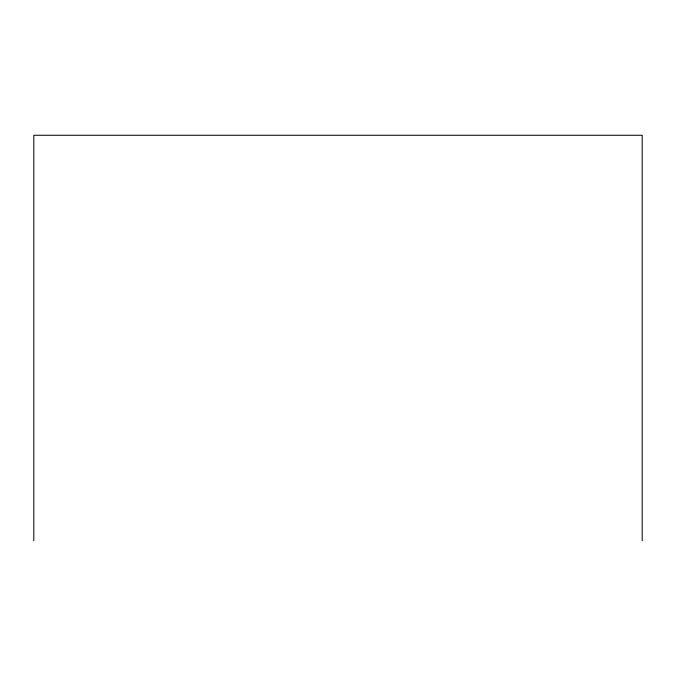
<?xml version="1.0" encoding="UTF-8"?>
<svg xmlns="http://www.w3.org/2000/svg" width="676" height="676" viewBox="0 0 676 676"><rect width="100%" height="100%" fill="white"/><g stroke="black" fill="none" stroke-linecap="round" stroke-linejoin="round"><path stroke-width="1.01" d="M642.2 540.741L642.2 135.259L33.8 135.259L33.8 540.741"/></g></svg>
